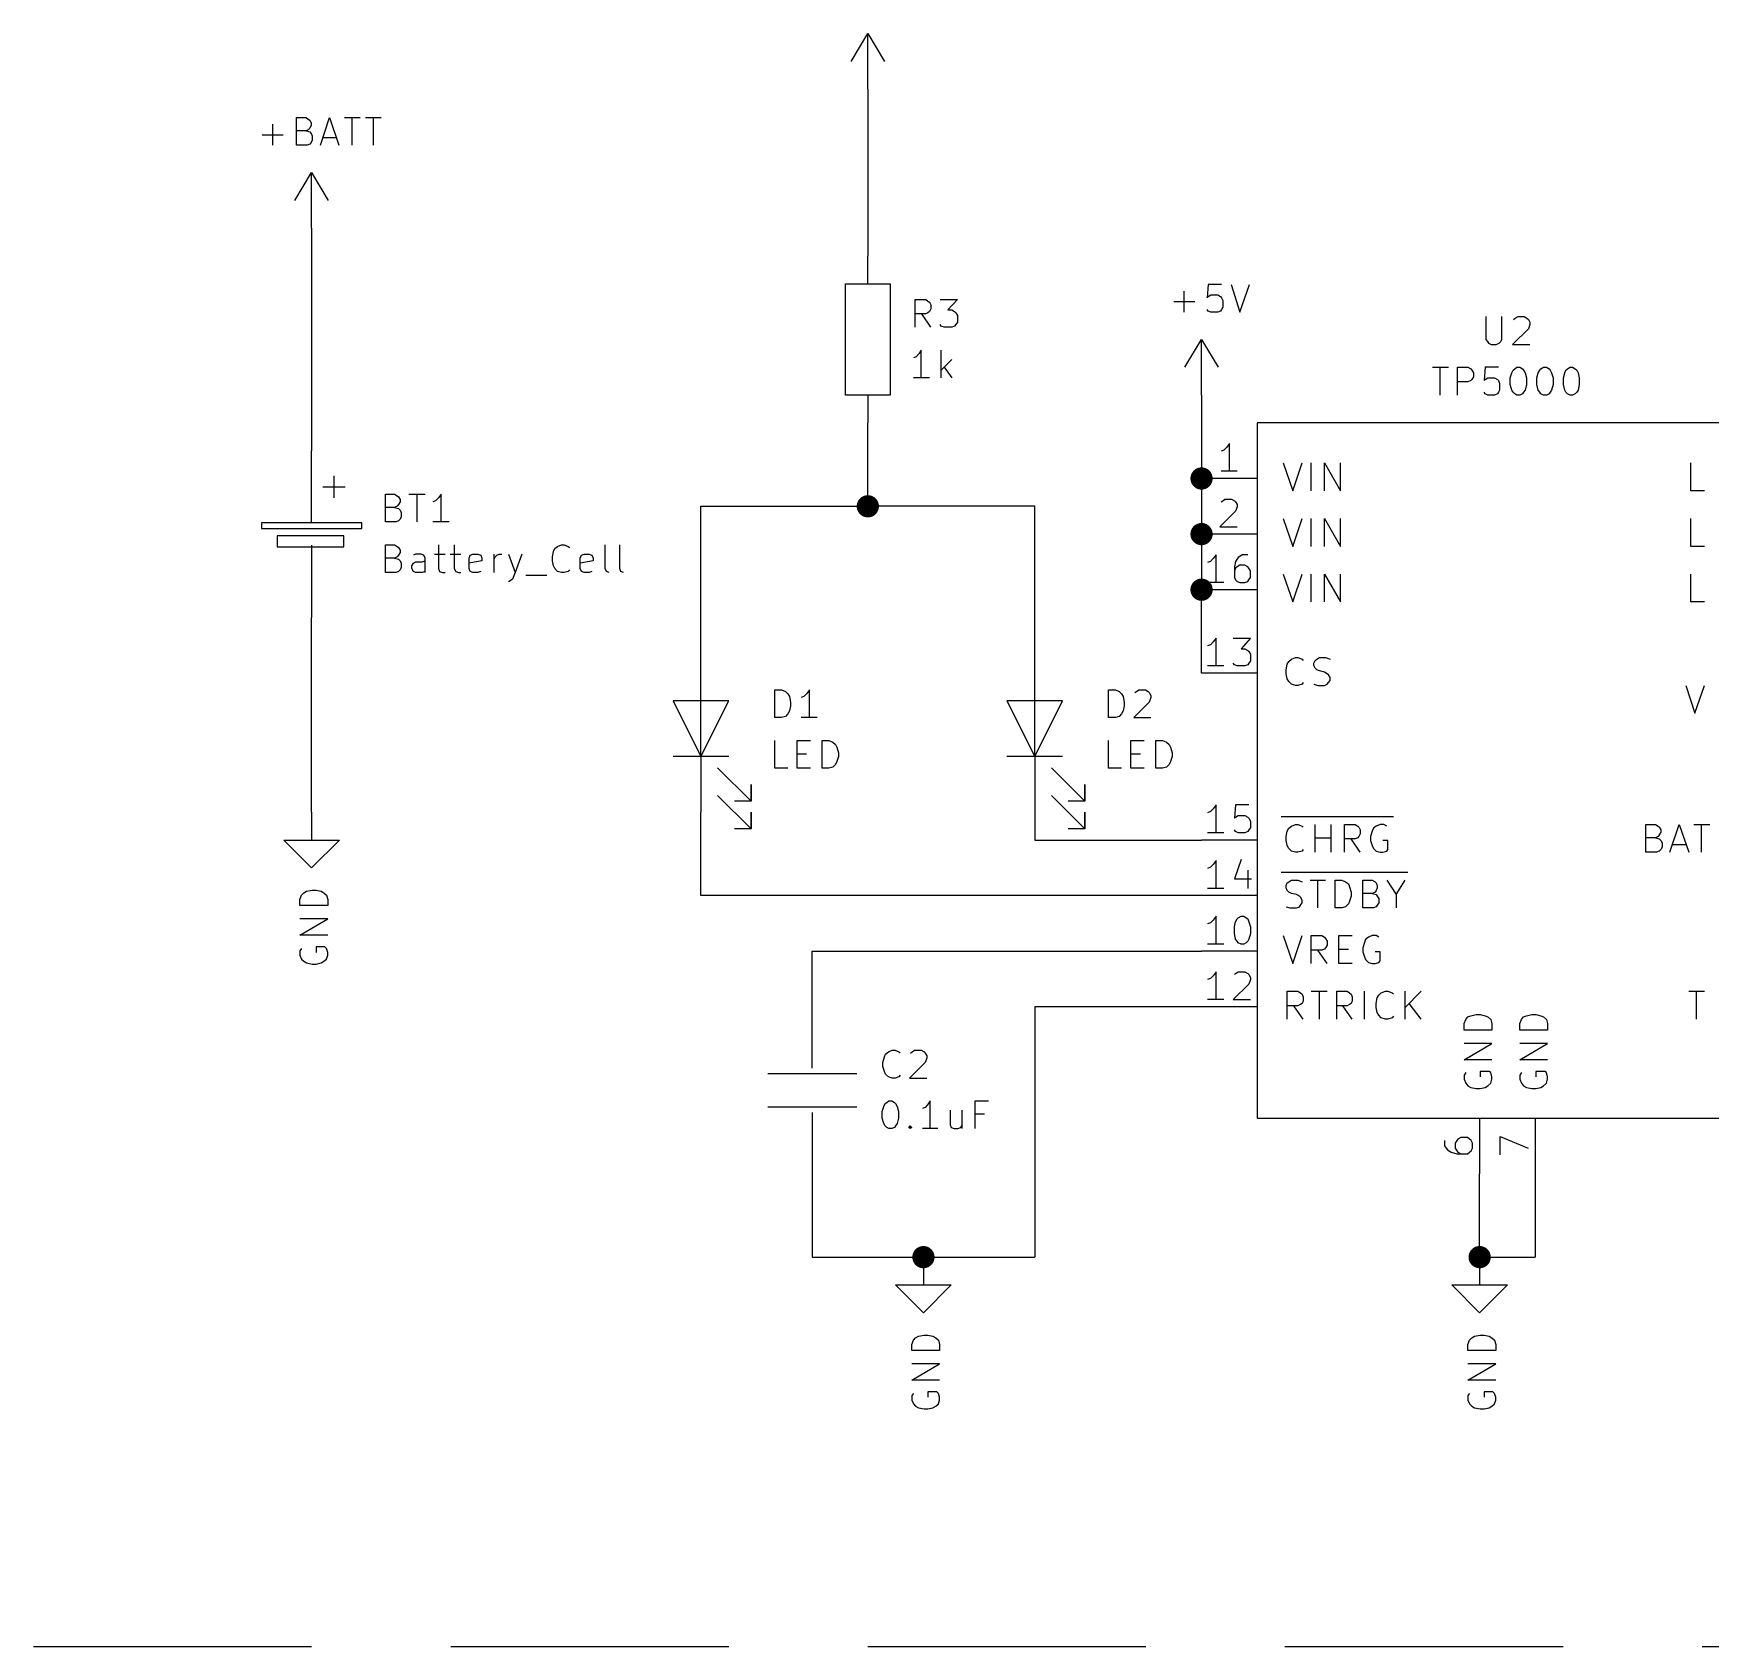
# Model space of a CAD drawing. Extents: x 0.5 to 16.1, y -11.2 to -0.6.
# Drawn here: x 0.5 to 3.515, y -7.8 to -4.9 of the extents above; entities that cross this region are included whole.
import ezdxf

# ---------------------------------------------------------------- set-up
doc = ezdxf.new("R2010")
doc.units = 0
doc.header["$MEASUREMENT"] = 0
doc.linetypes.add('DASHED', pattern=[0.75, 0.5, -0.25])
for name, color, linetype in [('BLUE3', 171, 'CONTINUOUS'), ('CYAN2', 4, 'CONTINUOUS'), ('GREEN2', 3, 'CONTINUOUS'), ('RED2', 1, 'CONTINUOUS')]:
    doc.layers.add(name, color=color, linetype=linetype)

msp = doc.modelspace()

# ---------------------------------------------------------------- linework, layer by layer
at = {"layer": 'BLUE3', "linetype": 'DASHED'}
msp.add_line((0.5, -7.8), (16.05, -7.8), dxfattribs=at)
at = {"layer": 'CYAN2', "linetype": 'CONTINUOUS'}
for p, q in [((0.93, -5.101), (0.93, -5.063)), ((0.973, -5.101), (0.973, -5.051)), ((0.973, -5.051), (0.99, -5.051)), ((0.99, -5.051), (0.994, -5.054)), ((0.994, -5.054), (0.997, -5.056)), ((0.997, -5.056), (0.999, -5.061)), ((0.999, -5.065), (0.997, -5.07)), ((0.999, -5.061), (0.999, -5.065)), ((1.016, -5.101), (1.032, -5.051)), ((1.032, -5.051), (1.049, -5.101)), ((1.059, -5.051), (1.087, -5.051)), ((1.073, -5.101), (1.073, -5.051)), ((1.097, -5.051), (1.125, -5.051)), ((1.111, -5.101), (1.111, -5.051)), ((0.911, -5.082), (0.949, -5.082)), ((0.99, -5.075), (0.973, -5.075)), ((0.994, -5.073), (0.99, -5.075)), ((0.99, -5.075), (0.997, -5.077)), ((0.997, -5.07), (0.994, -5.073)), ((0.997, -5.077), (0.999, -5.08)), ((0.999, -5.08), (1.001, -5.084)), ((1.001, -5.092), (0.999, -5.096)), ((1.001, -5.084), (1.001, -5.092)), ((1.02, -5.087), (1.044, -5.087)), ((0.992, -5.101), (0.973, -5.101)), ((0.997, -5.099), (0.992, -5.101)), ((0.999, -5.096), (0.997, -5.099)), ((2.569, -5.401), (2.569, -5.363)), ((2.612, -5.351), (2.61, -5.375)), ((2.636, -5.351), (2.612, -5.351)), ((2.653, -5.351), (2.669, -5.401)), ((2.669, -5.401), (2.686, -5.351)), ((2.085, -5.428), (2.085, -5.378)), ((2.085, -5.378), (2.104, -5.378)), ((2.104, -5.378), (2.108, -5.381)), ((2.108, -5.381), (2.111, -5.383)), ((2.111, -5.383), (2.113, -5.388)), ((2.113, -5.395), (2.111, -5.4)), ((2.113, -5.388), (2.113, -5.395)), ((2.13, -5.378), (2.161, -5.378)), ((2.161, -5.378), (2.144, -5.397)), ((2.55, -5.382), (2.588, -5.382)), ((2.61, -5.375), (2.612, -5.373)), ((2.612, -5.399), (2.61, -5.396)), ((2.612, -5.373), (2.617, -5.37)), ((2.617, -5.37), (2.629, -5.37)), ((2.629, -5.37), (2.634, -5.373)), ((2.634, -5.373), (2.636, -5.375)), ((2.636, -5.396), (2.634, -5.399)), ((2.636, -5.375), (2.638, -5.38)), ((2.638, -5.392), (2.636, -5.396)), ((2.638, -5.38), (2.638, -5.392)), ((2.104, -5.404), (2.085, -5.404)), ((2.113, -5.428), (2.097, -5.404)), ((2.108, -5.402), (2.104, -5.404)), ((2.111, -5.4), (2.108, -5.402)), ((2.132, -5.426), (2.13, -5.423)), ((2.137, -5.428), (2.132, -5.426)), ((2.144, -5.397), (2.151, -5.397)), ((2.151, -5.397), (2.156, -5.4)), ((2.156, -5.426), (2.151, -5.428)), ((2.156, -5.4), (2.158, -5.402)), ((2.158, -5.423), (2.156, -5.426)), ((2.158, -5.402), (2.161, -5.407)), ((2.161, -5.419), (2.158, -5.423)), ((2.161, -5.407), (2.161, -5.419)), ((2.617, -5.401), (2.612, -5.399)), ((2.629, -5.401), (2.617, -5.401)), ((2.634, -5.399), (2.629, -5.401)), ((3.111, -5.409), (3.111, -5.45)), ((3.14, -5.45), (3.14, -5.409)), ((3.161, -5.414), (3.164, -5.412)), ((3.164, -5.412), (3.169, -5.409)), ((3.169, -5.409), (3.18, -5.409)), ((3.18, -5.409), (3.185, -5.412)), ((3.185, -5.412), (3.188, -5.414)), ((3.188, -5.414), (3.19, -5.419)), ((3.19, -5.423), (3.188, -5.431)), ((3.19, -5.419), (3.19, -5.423)), ((2.151, -5.428), (2.137, -5.428)), ((3.111, -5.45), (3.114, -5.454)), ((3.114, -5.454), (3.116, -5.457)), ((3.116, -5.457), (3.121, -5.459)), ((3.13, -5.459), (3.135, -5.457)), ((3.135, -5.457), (3.138, -5.454)), ((3.138, -5.454), (3.14, -5.45)), ((3.188, -5.431), (3.159, -5.459)), ((2.087, -5.481), (2.082, -5.483)), ((2.092, -5.476), (2.087, -5.481)), ((2.096, -5.469), (2.092, -5.476)), ((2.096, -5.519), (2.096, -5.469)), ((2.132, -5.519), (2.132, -5.469)), ((2.151, -5.486), (2.132, -5.505)), ((3.121, -5.459), (3.13, -5.459)), ((3.159, -5.459), (3.19, -5.459)), ((2.137, -5.5), (2.151, -5.519)), ((3.015, -5.5), (3.044, -5.5)), ((3.029, -5.55), (3.029, -5.5)), ((3.06, -5.55), (3.06, -5.5)), ((3.06, -5.5), (3.079, -5.5)), ((3.079, -5.5), (3.084, -5.503)), ((3.084, -5.503), (3.086, -5.505)), ((3.086, -5.505), (3.089, -5.51)), ((3.089, -5.517), (3.086, -5.522)), ((3.089, -5.51), (3.089, -5.517)), ((3.11, -5.5), (3.108, -5.524)), ((3.134, -5.5), (3.11, -5.5)), ((3.155, -5.519), (3.158, -5.51)), ((3.158, -5.51), (3.16, -5.505)), ((3.16, -5.505), (3.163, -5.503)), ((3.163, -5.503), (3.167, -5.5)), ((3.167, -5.5), (3.172, -5.5)), ((3.172, -5.5), (3.177, -5.503)), ((3.177, -5.503), (3.179, -5.505)), ((3.179, -5.505), (3.182, -5.51)), ((3.182, -5.51), (3.184, -5.519)), ((3.203, -5.519), (3.205, -5.51)), ((3.205, -5.51), (3.208, -5.505)), ((3.208, -5.505), (3.21, -5.503)), ((3.21, -5.503), (3.215, -5.5)), ((3.215, -5.5), (3.22, -5.5)), ((3.22, -5.5), (3.225, -5.503)), ((3.225, -5.503), (3.227, -5.505)), ((3.227, -5.505), (3.229, -5.51)), ((3.229, -5.51), (3.232, -5.519)), ((3.251, -5.519), (3.253, -5.51)), ((3.253, -5.51), (3.255, -5.505)), ((3.255, -5.505), (3.258, -5.503)), ((3.258, -5.503), (3.263, -5.5)), ((3.263, -5.5), (3.267, -5.5)), ((3.267, -5.5), (3.272, -5.503)), ((3.272, -5.503), (3.275, -5.505)), ((3.275, -5.505), (3.277, -5.51)), ((3.277, -5.51), (3.279, -5.519)), ((2.111, -5.519), (2.082, -5.519)), ((3.079, -5.526), (3.06, -5.526)), ((3.084, -5.524), (3.079, -5.526)), ((3.086, -5.522), (3.084, -5.524)), ((3.108, -5.524), (3.11, -5.522)), ((3.11, -5.548), (3.108, -5.545)), ((3.11, -5.522), (3.115, -5.519)), ((3.115, -5.519), (3.127, -5.519)), ((3.127, -5.519), (3.132, -5.522)), ((3.132, -5.522), (3.134, -5.524)), ((3.134, -5.545), (3.132, -5.548)), ((3.134, -5.524), (3.136, -5.529)), ((3.136, -5.541), (3.134, -5.545)), ((3.136, -5.529), (3.136, -5.541)), ((3.155, -5.531), (3.155, -5.519)), ((3.158, -5.541), (3.155, -5.531)), ((3.16, -5.545), (3.158, -5.541)), ((3.163, -5.548), (3.16, -5.545)), ((3.179, -5.545), (3.177, -5.548)), ((3.182, -5.541), (3.179, -5.545)), ((3.184, -5.531), (3.182, -5.541)), ((3.184, -5.519), (3.184, -5.531)), ((3.203, -5.531), (3.203, -5.519)), ((3.205, -5.541), (3.203, -5.531)), ((3.208, -5.545), (3.205, -5.541)), ((3.21, -5.548), (3.208, -5.545)), ((3.227, -5.545), (3.225, -5.548)), ((3.229, -5.541), (3.227, -5.545)), ((3.232, -5.531), (3.229, -5.541)), ((3.232, -5.519), (3.232, -5.531)), ((3.251, -5.531), (3.251, -5.519)), ((3.253, -5.541), (3.251, -5.531)), ((3.255, -5.545), (3.253, -5.541)), ((3.258, -5.548), (3.255, -5.545)), ((3.275, -5.545), (3.272, -5.548)), ((3.277, -5.541), (3.275, -5.545)), ((3.279, -5.531), (3.277, -5.541)), ((3.279, -5.519), (3.279, -5.531)), ((3.115, -5.55), (3.11, -5.548)), ((3.127, -5.55), (3.115, -5.55)), ((3.132, -5.548), (3.127, -5.55)), ((3.167, -5.55), (3.163, -5.548)), ((3.172, -5.55), (3.167, -5.55)), ((3.177, -5.548), (3.172, -5.55)), ((3.215, -5.55), (3.21, -5.548)), ((3.22, -5.55), (3.215, -5.55)), ((3.225, -5.548), (3.22, -5.55)), ((3.263, -5.55), (3.258, -5.548)), ((3.267, -5.55), (3.263, -5.55)), ((3.272, -5.548), (3.267, -5.55)), ((2.747, -5.672), (2.764, -5.722)), ((2.764, -5.722), (2.781, -5.672)), ((2.797, -5.722), (2.797, -5.672)), ((2.821, -5.722), (2.821, -5.672)), ((2.821, -5.672), (2.85, -5.722)), ((2.85, -5.722), (2.85, -5.672)), ((3.48, -5.722), (3.48, -5.672)), ((1.133, -5.778), (1.133, -5.728)), ((1.133, -5.728), (1.149, -5.728)), ((1.149, -5.728), (1.154, -5.731)), ((1.175, -5.728), (1.204, -5.728)), ((1.19, -5.778), (1.19, -5.728)), ((1.233, -5.728), (1.228, -5.735)), ((1.233, -5.778), (1.233, -5.728)), ((3.504, -5.722), (3.48, -5.722)), ((1.149, -5.752), (1.133, -5.752)), ((1.154, -5.75), (1.149, -5.752)), ((1.149, -5.752), (1.156, -5.754)), ((1.154, -5.731), (1.156, -5.733)), ((1.156, -5.747), (1.154, -5.75)), ((1.156, -5.733), (1.159, -5.738)), ((1.159, -5.742), (1.156, -5.747)), ((1.156, -5.754), (1.159, -5.757)), ((1.159, -5.738), (1.159, -5.742)), ((1.159, -5.757), (1.161, -5.761)), ((1.223, -5.74), (1.218, -5.742)), ((1.228, -5.735), (1.223, -5.74)), ((1.152, -5.778), (1.133, -5.778)), ((1.156, -5.776), (1.152, -5.778)), ((1.159, -5.773), (1.156, -5.776)), ((1.161, -5.769), (1.159, -5.773)), ((1.161, -5.761), (1.161, -5.769)), ((1.247, -5.778), (1.218, -5.778)), ((2.747, -5.772), (2.764, -5.822)), ((2.764, -5.822), (2.781, -5.772)), ((2.797, -5.822), (2.797, -5.772)), ((2.821, -5.822), (2.821, -5.772)), ((2.821, -5.772), (2.85, -5.822)), ((2.85, -5.822), (2.85, -5.772)), ((3.48, -5.822), (3.48, -5.772)), ((1.133, -5.869), (1.133, -5.819)), ((1.133, -5.819), (1.149, -5.819)), ((1.149, -5.843), (1.133, -5.843)), ((1.149, -5.819), (1.154, -5.822)), ((1.154, -5.841), (1.149, -5.843)), ((1.149, -5.843), (1.156, -5.845)), ((1.154, -5.822), (1.156, -5.824)), ((1.156, -5.838), (1.154, -5.841)), ((1.156, -5.824), (1.159, -5.829)), ((1.159, -5.833), (1.156, -5.838)), ((1.156, -5.845), (1.159, -5.848)), ((1.159, -5.829), (1.159, -5.833)), ((1.159, -5.848), (1.161, -5.852)), ((1.187, -5.836), (1.183, -5.838)), ((1.197, -5.836), (1.187, -5.836)), ((1.202, -5.838), (1.197, -5.836)), ((1.199, -5.85), (1.204, -5.848)), ((1.204, -5.843), (1.202, -5.838)), ((1.204, -5.869), (1.204, -5.843)), ((1.221, -5.836), (1.24, -5.836)), ((1.228, -5.819), (1.228, -5.862)), ((1.249, -5.836), (1.268, -5.836)), ((1.256, -5.819), (1.256, -5.862)), ((1.283, -5.843), (1.285, -5.838)), ((1.283, -5.862), (1.283, -5.843)), ((1.306, -5.848), (1.283, -5.852)), ((1.285, -5.838), (1.29, -5.836)), ((1.29, -5.836), (1.299, -5.836)), ((1.299, -5.836), (1.304, -5.838)), ((1.304, -5.838), (1.306, -5.843)), ((1.306, -5.843), (1.306, -5.848)), ((1.328, -5.869), (1.328, -5.836)), ((1.328, -5.845), (1.33, -5.841)), ((1.33, -5.841), (1.333, -5.838)), ((1.333, -5.838), (1.337, -5.836)), ((1.337, -5.836), (1.342, -5.836)), ((1.354, -5.836), (1.366, -5.869)), ((1.378, -5.836), (1.366, -5.869)), ((1.433, -5.841), (1.435, -5.831)), ((1.433, -5.848), (1.433, -5.841)), ((1.435, -5.857), (1.433, -5.848)), ((1.435, -5.831), (1.437, -5.826)), ((1.437, -5.826), (1.442, -5.822)), ((1.442, -5.822), (1.449, -5.819)), ((1.449, -5.819), (1.454, -5.819)), ((1.454, -5.819), (1.461, -5.822)), ((1.461, -5.822), (1.464, -5.824)), ((1.483, -5.843), (1.485, -5.838)), ((1.483, -5.862), (1.483, -5.843)), ((1.506, -5.848), (1.483, -5.852)), ((1.485, -5.838), (1.49, -5.836)), ((1.49, -5.836), (1.499, -5.836)), ((1.499, -5.836), (1.504, -5.838)), ((1.504, -5.838), (1.506, -5.843)), ((1.506, -5.843), (1.506, -5.848)), ((1.528, -5.862), (1.528, -5.819)), ((1.554, -5.862), (1.554, -5.819)), ((3.504, -5.822), (3.48, -5.822)), ((1.152, -5.869), (1.133, -5.869)), ((1.156, -5.867), (1.152, -5.869)), ((1.159, -5.864), (1.156, -5.867)), ((1.161, -5.86), (1.159, -5.864)), ((1.161, -5.852), (1.161, -5.86)), ((1.18, -5.857), (1.183, -5.852)), ((1.18, -5.862), (1.18, -5.857)), ((1.183, -5.867), (1.18, -5.862)), ((1.183, -5.852), (1.187, -5.85)), ((1.187, -5.869), (1.183, -5.867)), ((1.187, -5.85), (1.199, -5.85)), ((1.199, -5.869), (1.187, -5.869)), ((1.204, -5.867), (1.199, -5.869)), ((1.228, -5.862), (1.23, -5.867)), ((1.23, -5.867), (1.235, -5.869)), ((1.235, -5.869), (1.24, -5.869)), ((1.256, -5.862), (1.259, -5.867)), ((1.259, -5.867), (1.264, -5.869)), ((1.264, -5.869), (1.268, -5.869)), ((1.285, -5.867), (1.283, -5.862)), ((1.29, -5.869), (1.285, -5.867)), ((1.299, -5.869), (1.29, -5.869)), ((1.304, -5.867), (1.299, -5.869)), ((1.366, -5.869), (1.361, -5.881)), ((1.385, -5.874), (1.423, -5.874)), ((1.437, -5.862), (1.435, -5.857)), ((1.442, -5.867), (1.437, -5.862)), ((1.449, -5.869), (1.442, -5.867)), ((1.454, -5.869), (1.449, -5.869)), ((1.461, -5.867), (1.454, -5.869)), ((1.464, -5.864), (1.461, -5.867)), ((1.485, -5.867), (1.483, -5.862)), ((1.49, -5.869), (1.485, -5.867)), ((1.499, -5.869), (1.49, -5.869)), ((1.504, -5.867), (1.499, -5.869)), ((1.53, -5.867), (1.528, -5.862)), ((1.535, -5.869), (1.53, -5.867)), ((1.556, -5.867), (1.554, -5.862)), ((1.561, -5.869), (1.556, -5.867)), ((2.747, -5.872), (2.764, -5.922)), ((2.764, -5.922), (2.781, -5.872)), ((2.797, -5.922), (2.797, -5.872)), ((2.821, -5.922), (2.821, -5.872)), ((2.821, -5.872), (2.85, -5.922)), ((2.85, -5.922), (2.85, -5.872)), ((3.48, -5.922), (3.48, -5.872)), ((1.359, -5.883), (1.354, -5.886)), ((1.361, -5.881), (1.359, -5.883)), ((3.504, -5.922), (3.48, -5.922)), ((2.754, -6.034), (2.757, -6.029)), ((2.757, -6.029), (2.762, -6.025)), ((2.762, -6.025), (2.769, -6.022)), ((2.769, -6.022), (2.773, -6.022)), ((2.773, -6.022), (2.781, -6.025)), ((2.781, -6.025), (2.783, -6.027)), ((2.802, -6.032), (2.804, -6.027)), ((2.804, -6.027), (2.807, -6.025)), ((2.807, -6.025), (2.812, -6.022)), ((2.812, -6.022), (2.823, -6.022)), ((2.823, -6.022), (2.831, -6.025)), ((2.752, -6.044), (2.754, -6.034)), ((2.752, -6.051), (2.752, -6.044)), ((2.754, -6.06), (2.752, -6.051)), ((2.757, -6.065), (2.754, -6.06)), ((2.802, -6.036), (2.802, -6.032)), ((2.804, -6.041), (2.802, -6.036)), ((2.807, -6.044), (2.804, -6.041)), ((2.812, -6.046), (2.807, -6.044)), ((2.821, -6.048), (2.812, -6.046)), ((2.826, -6.051), (2.821, -6.048)), ((2.828, -6.053), (2.826, -6.051)), ((2.831, -6.058), (2.828, -6.053)), ((2.831, -6.063), (2.831, -6.058)), ((1.833, -6.13), (1.833, -6.08)), ((1.833, -6.08), (1.845, -6.08)), ((1.845, -6.08), (1.852, -6.083)), ((1.852, -6.083), (1.856, -6.087)), ((1.856, -6.087), (1.859, -6.092)), ((1.89, -6.087), (1.885, -6.092)), ((1.895, -6.08), (1.89, -6.087)), ((1.895, -6.13), (1.895, -6.08)), ((2.433, -6.13), (2.433, -6.08)), ((2.433, -6.08), (2.445, -6.08)), ((2.445, -6.08), (2.452, -6.083)), ((2.452, -6.083), (2.456, -6.087)), ((2.456, -6.087), (2.459, -6.092)), ((2.48, -6.085), (2.483, -6.083)), ((2.483, -6.083), (2.487, -6.08)), ((2.487, -6.08), (2.499, -6.08)), ((2.499, -6.08), (2.504, -6.083)), ((2.504, -6.083), (2.506, -6.085)), ((2.506, -6.085), (2.509, -6.09)), ((2.509, -6.09), (2.509, -6.094)), ((2.762, -6.07), (2.757, -6.065)), ((2.769, -6.072), (2.762, -6.07)), ((2.773, -6.072), (2.769, -6.072)), ((2.781, -6.07), (2.773, -6.072)), ((2.783, -6.067), (2.781, -6.07)), ((2.802, -6.07), (2.809, -6.072)), ((2.809, -6.072), (2.821, -6.072)), ((2.821, -6.072), (2.826, -6.07)), ((2.826, -6.07), (2.828, -6.067)), ((2.828, -6.067), (2.831, -6.063)), ((3.471, -6.072), (3.487, -6.122)), ((3.487, -6.122), (3.504, -6.072)), ((1.859, -6.118), (1.856, -6.123)), ((1.859, -6.092), (1.861, -6.102)), ((1.861, -6.109), (1.859, -6.118)), ((1.861, -6.102), (1.861, -6.109)), ((1.885, -6.092), (1.88, -6.094)), ((2.459, -6.118), (2.456, -6.123)), ((2.459, -6.092), (2.461, -6.102)), ((2.461, -6.109), (2.459, -6.118)), ((2.461, -6.102), (2.461, -6.109)), ((2.506, -6.102), (2.478, -6.13)), ((2.509, -6.094), (2.506, -6.102)), ((1.845, -6.13), (1.833, -6.13)), ((1.852, -6.128), (1.845, -6.13)), ((1.856, -6.123), (1.852, -6.128)), ((1.909, -6.13), (1.88, -6.13)), ((2.445, -6.13), (2.433, -6.13)), ((2.452, -6.128), (2.445, -6.13)), ((2.456, -6.123), (2.452, -6.128)), ((2.478, -6.13), (2.509, -6.13)), ((1.833, -6.221), (1.833, -6.171)), ((1.873, -6.221), (1.873, -6.171)), ((1.873, -6.171), (1.897, -6.171)), ((1.918, -6.221), (1.918, -6.171)), ((1.918, -6.171), (1.93, -6.171)), ((1.93, -6.171), (1.937, -6.174)), ((1.937, -6.174), (1.942, -6.178)), ((1.942, -6.178), (1.944, -6.183)), ((2.433, -6.221), (2.433, -6.171)), ((2.473, -6.221), (2.473, -6.171)), ((2.473, -6.171), (2.497, -6.171)), ((2.518, -6.221), (2.518, -6.171)), ((2.518, -6.171), (2.53, -6.171)), ((2.53, -6.171), (2.537, -6.174)), ((2.537, -6.174), (2.542, -6.178)), ((2.542, -6.178), (2.544, -6.183)), ((1.873, -6.195), (1.89, -6.195)), ((1.944, -6.209), (1.942, -6.214)), ((1.944, -6.183), (1.947, -6.193)), ((1.947, -6.2), (1.944, -6.209)), ((1.947, -6.193), (1.947, -6.2)), ((2.473, -6.195), (2.49, -6.195)), ((2.544, -6.209), (2.542, -6.214)), ((2.544, -6.183), (2.547, -6.193)), ((2.547, -6.2), (2.544, -6.209)), ((2.547, -6.193), (2.547, -6.2)), ((1.856, -6.221), (1.833, -6.221)), ((1.897, -6.221), (1.873, -6.221)), ((1.93, -6.221), (1.918, -6.221)), ((1.937, -6.219), (1.93, -6.221)), ((1.942, -6.214), (1.937, -6.219)), ((2.456, -6.221), (2.433, -6.221)), ((2.497, -6.221), (2.473, -6.221)), ((2.53, -6.221), (2.518, -6.221)), ((2.537, -6.219), (2.53, -6.221)), ((2.542, -6.214), (2.537, -6.219)), ((2.743, -6.308), (2.793, -6.308)), ((2.754, -6.334), (2.757, -6.329)), ((2.757, -6.329), (2.762, -6.325)), ((2.762, -6.325), (2.769, -6.322)), ((2.769, -6.322), (2.773, -6.322)), ((2.773, -6.322), (2.781, -6.325)), ((2.781, -6.325), (2.783, -6.327)), ((2.793, -6.308), (2.845, -6.308)), ((2.804, -6.372), (2.804, -6.322)), ((2.833, -6.372), (2.833, -6.322)), ((2.845, -6.308), (2.895, -6.308)), ((2.857, -6.372), (2.857, -6.322)), ((2.857, -6.322), (2.876, -6.322)), ((2.876, -6.322), (2.881, -6.325)), ((2.881, -6.325), (2.883, -6.327)), ((2.883, -6.327), (2.885, -6.332)), ((2.895, -6.308), (2.945, -6.308)), ((2.909, -6.329), (2.907, -6.334)), ((2.914, -6.325), (2.909, -6.329)), ((2.921, -6.322), (2.914, -6.325)), ((2.928, -6.322), (2.921, -6.322)), ((2.933, -6.325), (2.928, -6.322)), ((3.399, -6.372), (3.399, -6.322)), ((3.399, -6.322), (3.416, -6.322)), ((3.416, -6.322), (3.421, -6.325)), ((3.421, -6.325), (3.423, -6.327)), ((3.423, -6.327), (3.426, -6.332)), ((3.442, -6.372), (3.459, -6.322)), ((3.459, -6.322), (3.476, -6.372)), ((3.485, -6.322), (3.514, -6.322)), ((3.499, -6.372), (3.499, -6.322)), ((2.752, -6.344), (2.754, -6.334)), ((2.752, -6.351), (2.752, -6.344)), ((2.754, -6.36), (2.752, -6.351)), ((2.757, -6.365), (2.754, -6.36)), ((2.804, -6.346), (2.833, -6.346)), ((2.876, -6.348), (2.857, -6.348)), ((2.885, -6.372), (2.869, -6.348)), ((2.881, -6.346), (2.876, -6.348)), ((2.883, -6.344), (2.881, -6.346)), ((2.885, -6.339), (2.883, -6.344)), ((2.885, -6.332), (2.885, -6.339)), ((2.907, -6.334), (2.904, -6.344)), ((2.904, -6.344), (2.904, -6.351)), ((2.904, -6.351), (2.907, -6.36)), ((2.907, -6.36), (2.909, -6.365)), ((2.935, -6.351), (2.926, -6.351)), ((2.935, -6.367), (2.935, -6.351)), ((3.416, -6.346), (3.399, -6.346)), ((3.421, -6.344), (3.416, -6.346)), ((3.416, -6.346), (3.423, -6.348)), ((3.423, -6.341), (3.421, -6.344)), ((3.426, -6.336), (3.423, -6.341)), ((3.423, -6.348), (3.426, -6.351)), ((3.426, -6.332), (3.426, -6.336)), ((3.426, -6.351), (3.428, -6.355)), ((3.428, -6.355), (3.428, -6.363)), ((3.447, -6.358), (3.471, -6.358)), ((2.762, -6.37), (2.757, -6.365)), ((2.769, -6.372), (2.762, -6.37)), ((2.773, -6.372), (2.769, -6.372)), ((2.781, -6.37), (2.773, -6.372)), ((2.783, -6.367), (2.781, -6.37)), ((2.909, -6.365), (2.914, -6.37)), ((2.914, -6.37), (2.921, -6.372)), ((2.921, -6.372), (2.926, -6.372)), ((2.926, -6.372), (2.933, -6.37)), ((2.933, -6.37), (2.935, -6.367)), ((3.418, -6.372), (3.399, -6.372)), ((3.423, -6.37), (3.418, -6.372)), ((3.426, -6.367), (3.423, -6.37)), ((3.428, -6.363), (3.426, -6.367)), ((2.743, -6.408), (2.79, -6.408)), ((2.79, -6.408), (2.828, -6.408)), ((2.828, -6.408), (2.878, -6.408)), ((2.878, -6.408), (2.928, -6.408)), ((2.928, -6.408), (2.971, -6.408)), ((0.979, -6.457), (0.982, -6.449)), ((0.982, -6.449), (0.986, -6.445)), ((0.986, -6.445), (0.991, -6.442)), ((0.991, -6.442), (1.001, -6.44)), ((1.001, -6.44), (1.008, -6.44)), ((1.008, -6.44), (1.017, -6.442)), ((1.017, -6.442), (1.022, -6.445)), ((1.022, -6.445), (1.027, -6.449)), ((1.027, -6.449), (1.029, -6.457)), ((2.752, -6.432), (2.754, -6.427)), ((2.752, -6.436), (2.752, -6.432)), ((2.754, -6.441), (2.752, -6.436)), ((2.754, -6.427), (2.757, -6.425)), ((2.757, -6.444), (2.754, -6.441)), ((2.757, -6.425), (2.762, -6.422)), ((2.762, -6.446), (2.757, -6.444)), ((2.762, -6.422), (2.773, -6.422)), ((2.771, -6.448), (2.762, -6.446)), ((2.776, -6.451), (2.771, -6.448)), ((2.773, -6.422), (2.781, -6.425)), ((2.778, -6.453), (2.776, -6.451)), ((2.795, -6.422), (2.823, -6.422)), ((2.809, -6.472), (2.809, -6.422)), ((2.84, -6.472), (2.84, -6.422)), ((2.84, -6.422), (2.852, -6.422)), ((2.852, -6.422), (2.859, -6.425)), ((2.859, -6.425), (2.864, -6.429)), ((2.864, -6.429), (2.866, -6.434)), ((2.866, -6.434), (2.869, -6.444)), ((2.869, -6.451), (2.866, -6.46)), ((2.869, -6.444), (2.869, -6.451)), ((2.89, -6.472), (2.89, -6.422)), ((2.89, -6.422), (2.907, -6.422)), ((2.907, -6.446), (2.89, -6.446)), ((2.907, -6.422), (2.912, -6.425)), ((2.912, -6.444), (2.907, -6.446)), ((2.907, -6.446), (2.914, -6.448)), ((2.912, -6.425), (2.914, -6.427)), ((2.914, -6.441), (2.912, -6.444)), ((2.914, -6.427), (2.916, -6.432)), ((2.916, -6.436), (2.914, -6.441)), ((2.914, -6.448), (2.916, -6.451)), ((2.916, -6.432), (2.916, -6.436)), ((2.916, -6.451), (2.919, -6.455)), ((2.933, -6.422), (2.95, -6.448)), ((2.95, -6.448), (2.966, -6.422)), ((2.95, -6.448), (2.95, -6.472)), ((0.979, -6.468), (0.979, -6.457)), ((1.029, -6.468), (0.979, -6.468)), ((1.029, -6.457), (1.029, -6.468)), ((2.752, -6.47), (2.759, -6.472)), ((2.759, -6.472), (2.771, -6.472)), ((2.771, -6.472), (2.776, -6.47)), ((2.776, -6.47), (2.778, -6.467)), ((2.781, -6.458), (2.778, -6.453)), ((2.778, -6.467), (2.781, -6.463)), ((2.781, -6.463), (2.781, -6.458)), ((2.852, -6.472), (2.84, -6.472)), ((2.859, -6.47), (2.852, -6.472)), ((2.864, -6.465), (2.859, -6.47)), ((2.866, -6.46), (2.864, -6.465)), ((2.909, -6.472), (2.89, -6.472)), ((2.914, -6.47), (2.909, -6.472)), ((2.916, -6.467), (2.914, -6.47)), ((2.919, -6.463), (2.916, -6.467)), ((2.919, -6.455), (2.919, -6.463)), ((0.979, -6.521), (1.029, -6.492)), ((1.029, -6.492), (0.979, -6.492)), ((1.029, -6.521), (0.979, -6.521)), ((1.024, -6.542), (1.008, -6.542)), ((1.008, -6.542), (1.008, -6.552)), ((1.027, -6.545), (1.024, -6.542)), ((2.747, -6.522), (2.764, -6.572)), ((2.764, -6.572), (2.781, -6.522)), ((2.797, -6.572), (2.797, -6.522)), ((2.797, -6.522), (2.816, -6.522)), ((2.816, -6.522), (2.821, -6.525)), ((2.821, -6.525), (2.823, -6.527)), ((2.823, -6.527), (2.826, -6.532)), ((2.826, -6.539), (2.823, -6.544)), ((2.826, -6.532), (2.826, -6.539)), ((2.847, -6.572), (2.847, -6.522)), ((2.847, -6.522), (2.871, -6.522)), ((2.893, -6.534), (2.89, -6.544)), ((2.895, -6.529), (2.893, -6.534)), ((2.9, -6.525), (2.895, -6.529)), ((2.907, -6.522), (2.9, -6.525)), ((2.914, -6.522), (2.907, -6.522)), ((2.919, -6.525), (2.914, -6.522)), ((0.982, -6.545), (0.979, -6.549)), ((0.979, -6.549), (0.979, -6.557)), ((0.979, -6.557), (0.982, -6.564)), ((0.982, -6.564), (0.986, -6.568)), ((0.986, -6.568), (0.991, -6.571)), ((0.991, -6.571), (1.001, -6.573)), ((1.008, -6.573), (1.017, -6.571)), ((1.017, -6.571), (1.022, -6.568)), ((1.022, -6.568), (1.027, -6.564)), ((1.029, -6.552), (1.027, -6.545)), ((1.027, -6.564), (1.029, -6.557)), ((1.029, -6.557), (1.029, -6.552)), ((2.816, -6.548), (2.797, -6.548)), ((2.826, -6.572), (2.809, -6.548)), ((2.821, -6.546), (2.816, -6.548)), ((2.823, -6.544), (2.821, -6.546)), ((2.847, -6.546), (2.864, -6.546)), ((2.871, -6.572), (2.847, -6.572)), ((2.89, -6.544), (2.89, -6.551)), ((2.89, -6.551), (2.893, -6.56)), ((2.893, -6.56), (2.895, -6.565)), ((2.895, -6.565), (2.9, -6.57)), ((2.9, -6.57), (2.907, -6.572)), ((2.907, -6.572), (2.912, -6.572)), ((2.921, -6.551), (2.912, -6.551)), ((2.912, -6.572), (2.919, -6.57)), ((2.919, -6.57), (2.921, -6.567)), ((2.921, -6.567), (2.921, -6.551)), ((1.001, -6.573), (1.008, -6.573)), ((2.754, -6.672), (2.754, -6.622)), ((2.754, -6.622), (2.773, -6.622)), ((2.773, -6.622), (2.778, -6.625)), ((2.778, -6.625), (2.781, -6.627)), ((2.781, -6.627), (2.783, -6.632)), ((2.783, -6.632), (2.783, -6.639)), ((2.797, -6.622), (2.826, -6.622)), ((2.812, -6.672), (2.812, -6.622)), ((2.843, -6.672), (2.843, -6.622)), ((2.843, -6.622), (2.862, -6.622)), ((2.862, -6.622), (2.866, -6.625)), ((2.866, -6.625), (2.869, -6.627)), ((2.869, -6.627), (2.871, -6.632)), ((2.871, -6.632), (2.871, -6.639)), ((2.893, -6.672), (2.893, -6.622)), ((2.916, -6.634), (2.919, -6.629)), ((2.919, -6.629), (2.923, -6.625)), ((2.923, -6.625), (2.931, -6.622)), ((2.931, -6.622), (2.935, -6.622)), ((2.935, -6.622), (2.943, -6.625)), ((2.943, -6.625), (2.945, -6.627)), ((2.966, -6.672), (2.966, -6.622)), ((2.995, -6.622), (2.966, -6.651)), ((3.476, -6.622), (3.504, -6.622)), ((3.49, -6.672), (3.49, -6.622)), ((2.773, -6.648), (2.754, -6.648)), ((2.783, -6.672), (2.766, -6.648)), ((2.778, -6.646), (2.773, -6.648)), ((2.781, -6.644), (2.778, -6.646)), ((2.783, -6.639), (2.781, -6.644)), ((2.862, -6.648), (2.843, -6.648)), ((2.871, -6.672), (2.854, -6.648)), ((2.866, -6.646), (2.862, -6.648)), ((2.869, -6.644), (2.866, -6.646)), ((2.871, -6.639), (2.869, -6.644)), ((2.914, -6.644), (2.916, -6.634)), ((2.914, -6.651), (2.914, -6.644)), ((2.916, -6.66), (2.914, -6.651)), ((2.919, -6.665), (2.916, -6.66)), ((2.995, -6.672), (2.973, -6.644)), ((2.923, -6.67), (2.919, -6.665)), ((2.931, -6.672), (2.923, -6.67)), ((2.935, -6.672), (2.931, -6.672)), ((2.943, -6.67), (2.935, -6.672)), ((2.945, -6.667), (2.943, -6.67)), ((3.072, -6.68), (3.075, -6.673)), ((3.072, -6.692), (3.072, -6.68)), ((3.122, -6.692), (3.072, -6.692)), ((3.075, -6.673), (3.079, -6.668)), ((3.079, -6.668), (3.084, -6.666)), ((3.084, -6.666), (3.094, -6.664)), ((3.094, -6.664), (3.101, -6.664)), ((3.101, -6.664), (3.11, -6.666)), ((3.11, -6.666), (3.115, -6.668)), ((3.115, -6.668), (3.12, -6.673)), ((3.12, -6.673), (3.122, -6.68)), ((3.122, -6.68), (3.122, -6.692)), ((3.172, -6.68), (3.175, -6.673)), ((3.172, -6.692), (3.172, -6.68)), ((3.222, -6.692), (3.172, -6.692)), ((3.175, -6.673), (3.179, -6.668)), ((3.179, -6.668), (3.184, -6.666)), ((3.184, -6.666), (3.194, -6.664)), ((3.194, -6.664), (3.201, -6.664)), ((3.201, -6.664), (3.21, -6.666)), ((3.21, -6.666), (3.215, -6.668)), ((3.215, -6.668), (3.22, -6.673)), ((3.22, -6.673), (3.222, -6.68)), ((3.222, -6.68), (3.222, -6.692)), ((3.072, -6.745), (3.122, -6.716)), ((3.122, -6.716), (3.072, -6.716)), ((3.172, -6.745), (3.222, -6.716)), ((3.222, -6.716), (3.172, -6.716)), ((2.027, -6.75), (2.03, -6.74)), ((2.027, -6.757), (2.027, -6.75)), ((2.03, -6.74), (2.032, -6.735)), ((2.032, -6.735), (2.037, -6.731)), ((2.037, -6.731), (2.044, -6.728)), ((2.044, -6.728), (2.049, -6.728)), ((2.049, -6.728), (2.056, -6.731)), ((2.056, -6.731), (2.058, -6.733)), ((2.103, -6.75), (2.075, -6.778)), ((2.077, -6.733), (2.08, -6.731)), ((2.08, -6.731), (2.084, -6.728)), ((2.084, -6.728), (2.096, -6.728)), ((2.096, -6.728), (2.101, -6.731)), ((2.101, -6.731), (2.103, -6.733)), ((2.103, -6.733), (2.106, -6.738)), ((2.106, -6.742), (2.103, -6.75)), ((2.106, -6.738), (2.106, -6.742)), ((3.122, -6.745), (3.072, -6.745)), ((3.222, -6.745), (3.172, -6.745)), ((2.03, -6.766), (2.027, -6.757)), ((2.032, -6.771), (2.03, -6.766)), ((2.037, -6.776), (2.032, -6.771)), ((2.044, -6.778), (2.037, -6.776)), ((2.049, -6.778), (2.044, -6.778)), ((2.056, -6.776), (2.049, -6.778)), ((2.058, -6.773), (2.056, -6.776)), ((2.075, -6.778), (2.106, -6.778)), ((3.075, -6.768), (3.072, -6.773)), ((3.072, -6.773), (3.072, -6.78)), ((3.072, -6.78), (3.075, -6.787)), ((3.117, -6.766), (3.101, -6.766)), ((3.101, -6.766), (3.101, -6.776)), ((3.12, -6.768), (3.117, -6.766)), ((3.122, -6.776), (3.12, -6.768)), ((3.12, -6.787), (3.122, -6.78)), ((3.122, -6.78), (3.122, -6.776)), ((3.175, -6.768), (3.172, -6.773)), ((3.172, -6.773), (3.172, -6.78)), ((3.172, -6.78), (3.175, -6.787)), ((3.217, -6.766), (3.201, -6.766)), ((3.201, -6.766), (3.201, -6.776)), ((3.22, -6.768), (3.217, -6.766)), ((3.222, -6.776), (3.22, -6.768)), ((3.22, -6.787), (3.222, -6.78)), ((3.222, -6.78), (3.222, -6.776)), ((3.075, -6.787), (3.079, -6.792)), ((3.079, -6.792), (3.084, -6.795)), ((3.084, -6.795), (3.094, -6.797)), ((3.094, -6.797), (3.101, -6.797)), ((3.101, -6.797), (3.11, -6.795)), ((3.11, -6.795), (3.115, -6.792)), ((3.115, -6.792), (3.12, -6.787)), ((3.175, -6.787), (3.179, -6.792)), ((3.179, -6.792), (3.184, -6.795)), ((3.184, -6.795), (3.194, -6.797)), ((3.194, -6.797), (3.201, -6.797)), ((3.201, -6.797), (3.21, -6.795)), ((3.21, -6.795), (3.215, -6.792)), ((3.215, -6.792), (3.22, -6.787)), ((2.026, -6.838), (2.029, -6.829)), ((2.026, -6.85), (2.026, -6.838)), ((2.029, -6.829), (2.031, -6.824)), ((2.031, -6.824), (2.034, -6.822)), ((2.034, -6.822), (2.038, -6.819)), ((2.038, -6.819), (2.043, -6.819)), ((2.043, -6.819), (2.048, -6.822)), ((2.048, -6.822), (2.05, -6.824)), ((2.05, -6.824), (2.053, -6.829)), ((2.053, -6.829), (2.055, -6.838)), ((2.055, -6.838), (2.055, -6.85)), ((2.103, -6.831), (2.098, -6.833)), ((2.107, -6.826), (2.103, -6.831)), ((2.112, -6.819), (2.107, -6.826)), ((2.112, -6.869), (2.112, -6.819)), ((2.148, -6.836), (2.148, -6.862)), ((2.169, -6.836), (2.169, -6.869)), ((2.193, -6.869), (2.193, -6.819)), ((2.193, -6.819), (2.217, -6.819)), ((2.21, -6.843), (2.193, -6.843)), ((2.029, -6.86), (2.026, -6.85)), ((2.031, -6.864), (2.029, -6.86)), ((2.034, -6.867), (2.031, -6.864)), ((2.038, -6.869), (2.034, -6.867)), ((2.043, -6.869), (2.038, -6.869)), ((2.048, -6.867), (2.043, -6.869)), ((2.05, -6.864), (2.048, -6.867)), ((2.053, -6.86), (2.05, -6.864)), ((2.055, -6.85), (2.053, -6.86)), ((2.074, -6.867), (2.076, -6.864)), ((2.076, -6.869), (2.074, -6.867)), ((2.076, -6.864), (2.079, -6.867)), ((2.076, -6.864), (2.076, -6.869)), ((2.079, -6.867), (2.076, -6.869)), ((2.126, -6.869), (2.098, -6.869)), ((2.148, -6.862), (2.15, -6.867)), ((2.15, -6.867), (2.155, -6.869)), ((2.155, -6.869), (2.162, -6.869)), ((2.162, -6.869), (2.167, -6.867)), ((2.167, -6.867), (2.169, -6.864)), ((2.079, -7.257), (2.082, -7.249)), ((2.079, -7.268), (2.079, -7.257)), ((2.082, -7.249), (2.086, -7.245)), ((2.086, -7.245), (2.091, -7.242)), ((2.091, -7.242), (2.101, -7.24)), ((2.101, -7.24), (2.108, -7.24)), ((2.108, -7.24), (2.117, -7.242)), ((2.117, -7.242), (2.122, -7.245)), ((2.122, -7.245), (2.127, -7.249)), ((2.127, -7.249), (2.129, -7.257)), ((2.129, -7.257), (2.129, -7.268)), ((3.079, -7.257), (3.082, -7.249)), ((3.079, -7.268), (3.079, -7.257)), ((3.082, -7.249), (3.086, -7.245)), ((3.086, -7.245), (3.091, -7.242)), ((3.091, -7.242), (3.101, -7.24)), ((3.101, -7.24), (3.108, -7.24)), ((3.108, -7.24), (3.117, -7.242)), ((3.117, -7.242), (3.122, -7.245)), ((3.122, -7.245), (3.127, -7.249)), ((3.127, -7.249), (3.129, -7.257)), ((3.129, -7.257), (3.129, -7.268)), ((2.129, -7.268), (2.079, -7.268)), ((2.079, -7.321), (2.129, -7.292)), ((2.129, -7.292), (2.079, -7.292)), ((3.129, -7.268), (3.079, -7.268)), ((3.079, -7.321), (3.129, -7.292)), ((3.129, -7.292), (3.079, -7.292)), ((2.129, -7.321), (2.079, -7.321)), ((3.129, -7.321), (3.079, -7.321)), ((2.082, -7.345), (2.079, -7.349)), ((2.079, -7.349), (2.079, -7.357)), ((2.124, -7.342), (2.108, -7.342)), ((2.108, -7.342), (2.108, -7.352)), ((2.127, -7.345), (2.124, -7.342)), ((2.129, -7.352), (2.127, -7.345)), ((2.129, -7.357), (2.129, -7.352)), ((3.082, -7.345), (3.079, -7.349)), ((3.079, -7.349), (3.079, -7.357)), ((3.124, -7.342), (3.108, -7.342)), ((3.108, -7.342), (3.108, -7.352)), ((3.127, -7.345), (3.124, -7.342)), ((3.129, -7.352), (3.127, -7.345)), ((3.129, -7.357), (3.129, -7.352)), ((2.079, -7.357), (2.082, -7.364)), ((2.082, -7.364), (2.086, -7.368)), ((2.086, -7.368), (2.091, -7.371)), ((2.091, -7.371), (2.101, -7.373)), ((2.101, -7.373), (2.108, -7.373)), ((2.108, -7.373), (2.117, -7.371)), ((2.117, -7.371), (2.122, -7.368)), ((2.122, -7.368), (2.127, -7.364)), ((2.127, -7.364), (2.129, -7.357)), ((3.079, -7.357), (3.082, -7.364)), ((3.082, -7.364), (3.086, -7.368)), ((3.086, -7.368), (3.091, -7.371)), ((3.091, -7.371), (3.101, -7.373)), ((3.101, -7.373), (3.108, -7.373)), ((3.108, -7.373), (3.117, -7.371)), ((3.117, -7.371), (3.122, -7.368)), ((3.122, -7.368), (3.127, -7.364)), ((3.127, -7.364), (3.129, -7.357))]:
    msp.add_line(p, q, dxfattribs=at)
at = {"layer": 'GREEN2', "linetype": 'CONTINUOUS'}
for p, q in [((2, -5), (2, -5.3)), ((1, -5.25), (1, -5.65)), ((2.6, -5.55), (2.6, -5.7)), ((2, -5.75), (2, -5.6)), ((2.6, -5.7), (2.6, -5.8)), ((1.7, -6), (1.7, -5.75)), ((1.7, -5.75), (2, -5.75)), ((2.3, -5.75), (2, -5.75)), ((2.3, -6), (2.3, -5.75)), ((2.6, -5.8), (2.6, -5.9)), ((2.6, -6.05), (2.6, -5.9)), ((1, -6.3), (1, -5.95)), ((1.7, -6.45), (1.7, -6.3)), ((2.3, -6.3), (2.3, -6.35)), ((2.3, -6.35), (2.6, -6.35)), ((2.6, -6.45), (1.7, -6.45)), ((1.9, -6.55), (2.6, -6.55)), ((1.9, -6.65), (1.9, -6.55)), ((2.6, -6.65), (2.3, -6.65)), ((2.3, -6.65), (2.3, -7.1)), ((1.9, -6.95), (1.9, -7.1)), ((3.1, -7.1), (3.1, -6.95)), ((3.2, -6.95), (3.2, -7.1)), ((1.9, -7.1), (2.1, -7.1)), ((2.1, -7.1), (2.3, -7.1)), ((3.1, -7.1), (3.2, -7.1))]:
    msp.add_line(p, q, dxfattribs=at)
at = {"layer": 'GREEN2', "const_width": 0.02}
for points in [[(2.59, -5.7, 1), (2.61, -5.7, 1)], [(1.99, -5.75, 1), (2.01, -5.75, 1)], [(2.59, -5.8, 1), (2.61, -5.8, 1)], [(2.59, -5.9, 1), (2.61, -5.9, 1)], [(2.09, -7.1, 1), (2.11, -7.1, 1)], [(3.09, -7.1, 1), (3.11, -7.1, 1)]]:
    msp.add_lwpolyline(points, format="xyb", close=True, dxfattribs=at)
at = {"layer": 'RED2', "linetype": 'CONTINUOUS'}
for p, q in [((1.97, -4.95), (2, -4.9)), ((2, -5), (2, -4.9)), ((2, -4.9), (2.03, -4.95)), ((0.97, -5.2), (1, -5.15)), ((1, -5.25), (1, -5.15)), ((1, -5.15), (1.03, -5.2)), ((2, -5.35), (2, -5.3)), ((1.96, -5.55), (1.96, -5.35)), ((1.96, -5.35), (2.04, -5.35)), ((2.04, -5.35), (2.04, -5.55)), ((2.57, -5.5), (2.6, -5.45)), ((2.6, -5.55), (2.6, -5.45)), ((2.6, -5.45), (2.63, -5.5)), ((2.04, -5.55), (1.96, -5.55)), ((2, -5.55), (2, -5.6)), ((3.6, -5.6), (2.7, -5.6)), ((2.7, -5.6), (2.7, -6.85)), ((2.65, -5.637), (2.645, -5.644)), ((2.65, -5.687), (2.65, -5.637)), ((1, -5.75), (1, -5.65)), ((2.64, -5.649), (2.635, -5.651)), ((2.645, -5.644), (2.64, -5.649)), ((1.04, -5.695), (1.04, -5.735)), ((2.664, -5.687), (2.635, -5.687)), ((1.02, -5.715), (1.06, -5.715)), ((2.7, -5.7), (2.6, -5.7)), ((1, -5.78), (1, -5.75)), ((2.635, -5.742), (2.638, -5.74)), ((2.638, -5.74), (2.642, -5.737)), ((2.642, -5.737), (2.654, -5.737)), ((2.654, -5.737), (2.659, -5.74)), ((2.659, -5.74), (2.661, -5.742)), ((2.661, -5.742), (2.664, -5.747)), ((2.664, -5.751), (2.661, -5.759)), ((2.664, -5.747), (2.664, -5.751)), ((0.91, -5.78), (0.91, -5.79)), ((1.09, -5.78), (0.91, -5.78)), ((1.09, -5.79), (1.09, -5.78)), ((2.661, -5.759), (2.633, -5.787)), ((2.633, -5.787), (2.664, -5.787)), ((0.91, -5.79), (1.09, -5.79)), ((0.938, -5.803), (0.938, -5.823)), ((1.058, -5.803), (0.938, -5.803)), ((1.058, -5.823), (1.058, -5.803)), ((2.7, -5.8), (2.6, -5.8)), ((0.938, -5.823), (1.058, -5.823)), ((1, -5.82), (1, -5.85)), ((2.616, -5.849), (2.611, -5.851)), ((2.621, -5.844), (2.616, -5.849)), ((2.626, -5.837), (2.621, -5.844)), ((2.626, -5.887), (2.626, -5.837)), ((2.661, -5.849), (2.659, -5.859)), ((2.666, -5.842), (2.661, -5.849)), ((2.669, -5.84), (2.666, -5.842)), ((2.673, -5.837), (2.669, -5.84)), ((2.683, -5.837), (2.673, -5.837)), ((1, -5.85), (1, -5.95)), ((2.659, -5.859), (2.659, -5.878)), ((2.661, -5.861), (2.659, -5.866)), ((2.659, -5.878), (2.661, -5.882)), ((2.664, -5.859), (2.661, -5.861)), ((2.669, -5.856), (2.664, -5.859)), ((2.678, -5.856), (2.669, -5.856)), ((2.683, -5.859), (2.678, -5.856)), ((2.685, -5.861), (2.683, -5.859)), ((2.688, -5.866), (2.685, -5.861)), ((2.685, -5.882), (2.688, -5.878)), ((2.688, -5.878), (2.688, -5.866)), ((2.7, -5.9), (2.6, -5.9)), ((2.64, -5.887), (2.611, -5.887)), ((2.661, -5.882), (2.664, -5.885)), ((2.664, -5.885), (2.669, -5.887)), ((2.669, -5.887), (2.678, -5.887)), ((2.678, -5.887), (2.683, -5.885)), ((2.683, -5.885), (2.685, -5.882)), ((2.616, -5.999), (2.611, -6.001)), ((2.621, -5.994), (2.616, -5.999)), ((2.626, -5.987), (2.621, -5.994)), ((2.626, -6.037), (2.626, -5.987)), ((2.657, -5.987), (2.688, -5.987)), ((2.688, -5.987), (2.671, -6.006)), ((1.7, -6.1), (1.7, -6)), ((2.3, -6.1), (2.3, -6)), ((2.671, -6.006), (2.678, -6.006)), ((2.678, -6.006), (2.683, -6.009)), ((2.683, -6.009), (2.685, -6.011)), ((2.685, -6.011), (2.688, -6.016)), ((2.688, -6.028), (2.685, -6.032)), ((2.688, -6.016), (2.688, -6.028)), ((2.7, -6.05), (2.6, -6.05)), ((2.64, -6.037), (2.611, -6.037)), ((2.659, -6.035), (2.657, -6.032)), ((2.664, -6.037), (2.659, -6.035)), ((2.678, -6.037), (2.664, -6.037)), ((2.683, -6.035), (2.678, -6.037)), ((2.685, -6.032), (2.683, -6.035)), ((1.75, -6.1), (1.65, -6.1)), ((1.65, -6.1), (1.7, -6.2)), ((1.7, -6.2), (1.7, -6.1)), ((1.7, -6.2), (1.75, -6.1)), ((2.35, -6.1), (2.25, -6.1)), ((2.25, -6.1), (2.3, -6.2)), ((2.3, -6.2), (2.3, -6.1)), ((2.3, -6.2), (2.35, -6.1)), ((1.75, -6.2), (1.65, -6.2)), ((1.7, -6.2), (1.7, -6.3)), ((2.35, -6.2), (2.25, -6.2)), ((2.3, -6.2), (2.3, -6.3)), ((1.73, -6.22), (1.79, -6.28)), ((2.33, -6.22), (2.39, -6.28)), ((1.73, -6.27), (1.79, -6.33)), ((1.79, -6.28), (1.79, -6.25)), ((1.79, -6.25), (1.79, -6.28)), ((2.33, -6.27), (2.39, -6.33)), ((2.39, -6.28), (2.39, -6.25)), ((2.39, -6.25), (2.39, -6.28)), ((1, -6.3), (1, -6.35)), ((1.79, -6.28), (1.76, -6.28)), ((1.79, -6.33), (1.79, -6.3)), ((1.79, -6.3), (1.79, -6.33)), ((2.39, -6.28), (2.36, -6.28)), ((2.39, -6.33), (2.39, -6.3)), ((2.39, -6.3), (2.39, -6.33)), ((2.616, -6.299), (2.611, -6.301)), ((2.621, -6.294), (2.616, -6.299)), ((2.626, -6.287), (2.621, -6.294)), ((2.626, -6.337), (2.626, -6.287)), ((2.661, -6.287), (2.659, -6.311)), ((2.685, -6.287), (2.661, -6.287)), ((1.79, -6.33), (1.76, -6.33)), ((2.39, -6.33), (2.36, -6.33)), ((2.659, -6.311), (2.661, -6.309)), ((2.661, -6.309), (2.666, -6.306)), ((2.666, -6.306), (2.678, -6.306)), ((2.678, -6.306), (2.683, -6.309)), ((2.683, -6.309), (2.685, -6.311)), ((2.685, -6.311), (2.688, -6.316)), ((2.688, -6.328), (2.685, -6.332)), ((2.688, -6.316), (2.688, -6.328)), ((1, -6.4), (0.95, -6.35)), ((0.95, -6.35), (1, -6.35)), ((1, -6.35), (1.05, -6.35)), ((1.05, -6.35), (1, -6.4)), ((2.7, -6.35), (2.6, -6.35)), ((2.64, -6.337), (2.611, -6.337)), ((2.661, -6.335), (2.659, -6.332)), ((2.666, -6.337), (2.661, -6.335)), ((2.678, -6.337), (2.666, -6.337)), ((2.683, -6.335), (2.678, -6.337)), ((2.685, -6.332), (2.683, -6.335)), ((2.626, -6.387), (2.621, -6.394)), ((2.626, -6.437), (2.626, -6.387)), ((2.671, -6.385), (2.659, -6.42)), ((2.616, -6.399), (2.611, -6.401)), ((2.621, -6.394), (2.616, -6.399)), ((2.659, -6.42), (2.69, -6.42)), ((2.683, -6.404), (2.683, -6.437)), ((2.7, -6.45), (2.6, -6.45)), ((2.64, -6.437), (2.611, -6.437)), ((2.616, -6.499), (2.611, -6.501)), ((2.621, -6.494), (2.616, -6.499)), ((2.626, -6.487), (2.621, -6.494)), ((2.626, -6.537), (2.626, -6.487)), ((2.659, -6.506), (2.661, -6.497)), ((2.659, -6.518), (2.659, -6.506)), ((2.661, -6.497), (2.664, -6.492)), ((2.664, -6.492), (2.666, -6.49)), ((2.666, -6.49), (2.671, -6.487)), ((2.671, -6.487), (2.676, -6.487)), ((2.676, -6.487), (2.68, -6.49)), ((2.68, -6.49), (2.683, -6.492)), ((2.683, -6.492), (2.685, -6.497)), ((2.685, -6.497), (2.688, -6.506)), ((2.688, -6.506), (2.688, -6.518)), ((2.64, -6.537), (2.611, -6.537)), ((2.661, -6.528), (2.659, -6.518)), ((2.664, -6.532), (2.661, -6.528)), ((2.666, -6.535), (2.664, -6.532)), ((2.671, -6.537), (2.666, -6.535)), ((2.676, -6.537), (2.671, -6.537)), ((2.68, -6.535), (2.676, -6.537)), ((2.683, -6.532), (2.68, -6.535)), ((2.685, -6.528), (2.683, -6.532)), ((2.688, -6.518), (2.685, -6.528)), ((2.7, -6.55), (2.6, -6.55)), ((2.616, -6.599), (2.611, -6.601)), ((2.621, -6.594), (2.616, -6.599)), ((2.626, -6.587), (2.621, -6.594)), ((2.626, -6.637), (2.626, -6.587)), ((2.659, -6.592), (2.661, -6.59)), ((2.661, -6.59), (2.666, -6.587)), ((2.666, -6.587), (2.678, -6.587)), ((2.678, -6.587), (2.683, -6.59)), ((2.683, -6.59), (2.685, -6.592)), ((2.685, -6.592), (2.688, -6.597)), ((2.688, -6.601), (2.685, -6.609)), ((2.688, -6.597), (2.688, -6.601)), ((2.685, -6.609), (2.657, -6.637)), ((1.9, -6.76), (1.9, -6.65)), ((2.7, -6.65), (2.6, -6.65)), ((2.64, -6.637), (2.611, -6.637)), ((2.657, -6.637), (2.688, -6.637)), ((1.82, -6.77), (1.98, -6.77)), ((1.82, -6.83), (1.98, -6.83)), ((1.9, -6.84), (1.9, -6.95)), ((2.7, -6.85), (3.6, -6.85)), ((3.1, -6.85), (3.1, -6.95)), ((3.2, -6.85), (3.2, -6.95)), ((3.037, -6.89), (3.037, -6.9)), ((3.037, -6.9), (3.04, -6.904)), ((3.04, -6.904), (3.042, -6.907)), ((3.059, -6.89), (3.056, -6.895)), ((3.056, -6.895), (3.056, -6.904)), ((3.056, -6.904), (3.059, -6.909)), ((3.061, -6.888), (3.059, -6.89)), ((3.066, -6.885), (3.061, -6.888)), ((3.078, -6.885), (3.066, -6.885)), ((3.082, -6.888), (3.078, -6.885)), ((3.085, -6.89), (3.082, -6.888)), ((3.087, -6.895), (3.085, -6.89)), ((3.085, -6.909), (3.087, -6.904)), ((3.087, -6.904), (3.087, -6.895)), ((3.137, -6.916), (3.137, -6.883)), ((3.137, -6.883), (3.187, -6.904)), ((3.042, -6.907), (3.049, -6.911)), ((3.049, -6.911), (3.059, -6.914)), ((3.059, -6.909), (3.061, -6.911)), ((3.059, -6.914), (3.078, -6.914)), ((3.061, -6.911), (3.066, -6.914)), ((3.078, -6.914), (3.082, -6.911)), ((3.082, -6.911), (3.085, -6.909)), ((2.1, -7.1), (2.1, -7.15)), ((3.1, -7.1), (3.1, -7.15)), ((2.1, -7.2), (2.05, -7.15)), ((2.05, -7.15), (2.1, -7.15)), ((2.1, -7.15), (2.15, -7.15)), ((2.15, -7.15), (2.1, -7.2)), ((3.1, -7.2), (3.05, -7.15)), ((3.05, -7.15), (3.1, -7.15)), ((3.1, -7.15), (3.15, -7.15)), ((3.15, -7.15), (3.1, -7.2))]:
    msp.add_line(p, q, dxfattribs=at)

doc.saveas('drawing.dxf')
